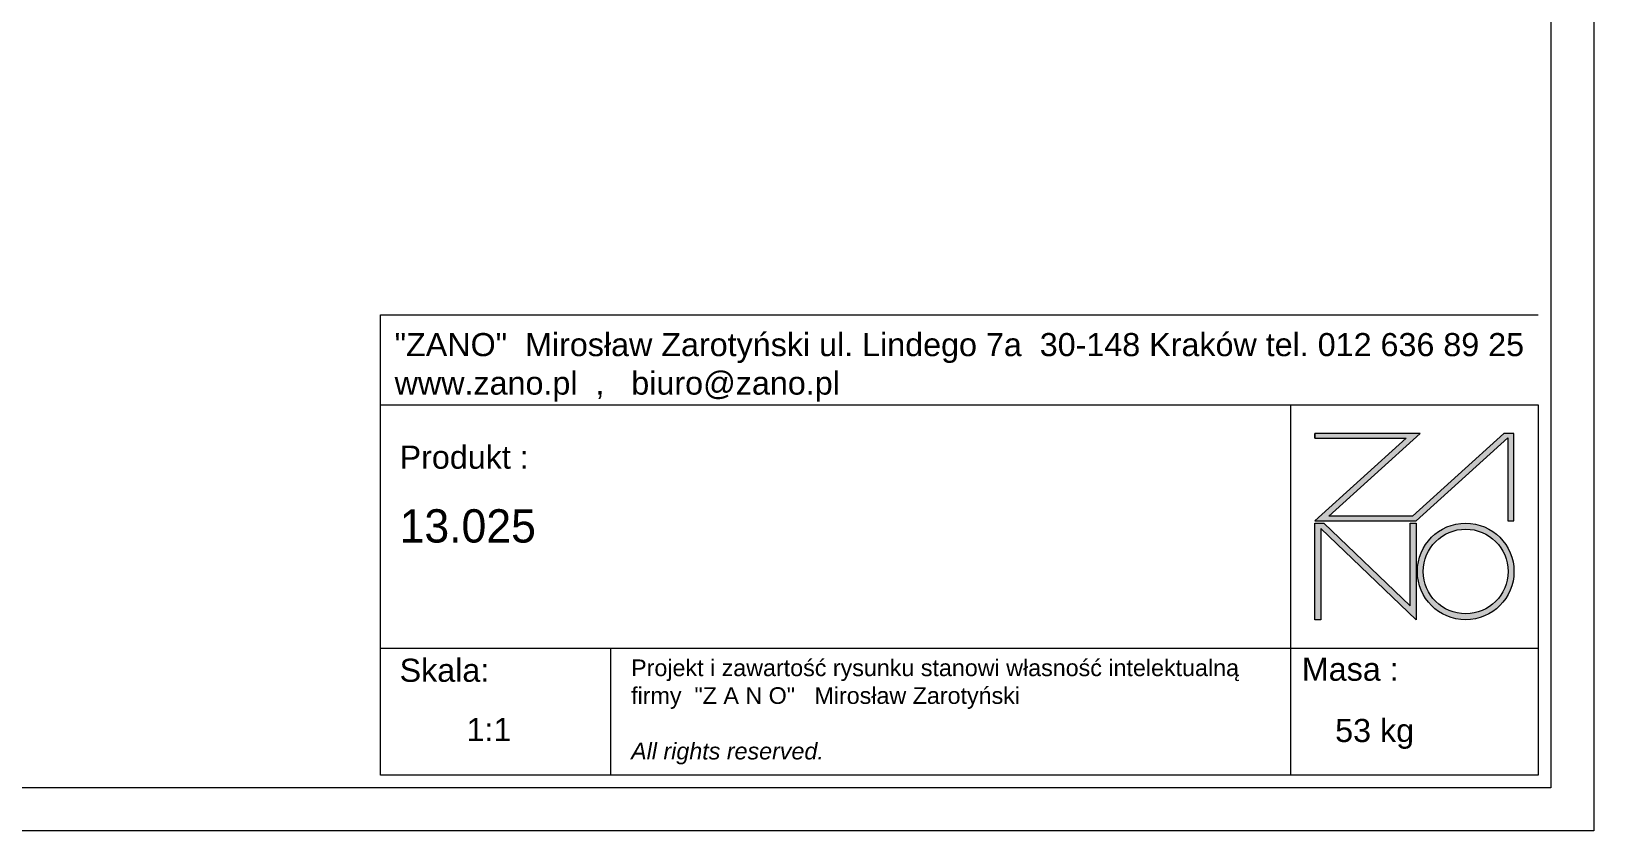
# Model space of a CAD drawing. Header units: millimetres. Extents: x 153 to 4750, y 92 to 3343.
# Drawn here: x 1937 to 4750, y 92 to 1532 of the extents above; entities that cross this region are included whole.
import ezdxf

# ---------------------------------------------------------------- set-up
doc = ezdxf.new("R2010")
doc.units = ezdxf.units.MM
doc.layers.add('tabelka', color=155, linetype='Continuous')
doc.styles.get("Standard").update_dxf_attribs({"font": 'Gothic.ttf'})

# ---------------------------------------------------------------- blocks, each defined once
blk = doc.blocks.new('zano')
at = {"layer": 'Defpoints', "lineweight": 5}
for points in [[(6270.2, 3716.2), (6270.2, 3707.4), (6434.8, 3707.4), (6270.2, 3558.4), (6452.4, 3558.4), (6617.9, 3708.2), (6617.9, 3558.4), (6628.6, 3558.4), (6628.6, 3716.2), (6610.7, 3716.2), (6446.1, 3567.2), (6295.4, 3567.2), (6459.9, 3716.2), (6270.2, 3716.2), (6270.2, 3707.4)], [(6270.2, 3554.4), (6286.2, 3554.4), (6441.7, 3405.6), (6441.7, 3554.4), (6452.4, 3554.4), (6452.4, 3380.5), (6281, 3544.6), (6281, 3380.5), (6270.2, 3380.5)]]:
    blk.add_hatch(color=251, dxfattribs=at).paths.add_polyline_path(points)
h = blk.add_hatch(color=251, dxfattribs=at)
h.paths.add_polyline_path([(6454.7, 3467.4, 1), (6628.6, 3467.4, 1)])
h.paths.add_polyline_path([(6617.9, 3467.4, -1), (6465.4, 3467.4, -1)], flags=16)
at = {"layer": 'Defpoints', "color": 251, "lineweight": 5}
blk.add_lwpolyline([(6434.8, 3707.4), (6270.2, 3558.4), (6452.4, 3558.4), (6617.9, 3708.2), (6617.9, 3558.4), (6628.6, 3558.4), (6628.6, 3716.2), (6610.7, 3716.2), (6446.1, 3567.2), (6295.4, 3567.2), (6459.9, 3716.2), (6270.2, 3716.2), (6270.2, 3707.4), (6432.1, 3707.4)], dxfattribs=at)
for points in [[(6270.2, 3716.2), (6270.2, 3707.4), (6434.8, 3707.4), (6270.2, 3558.4), (6452.4, 3558.4), (6617.9, 3708.2), (6617.9, 3558.4), (6628.6, 3558.4), (6628.6, 3716.2), (6610.7, 3716.2), (6446.1, 3567.2), (6295.4, 3567.2), (6459.9, 3716.2), (6270.2, 3716.2), (6270.2, 3707.4)], [(6270.2, 3554.4), (6286.2, 3554.4), (6441.7, 3405.6), (6441.7, 3554.4), (6452.4, 3554.4), (6452.4, 3380.5), (6281, 3544.6), (6281, 3380.5), (6270.2, 3380.5)]]:
    blk.add_lwpolyline(points, close=True, dxfattribs=at)
for radius in [87, 76.3]:
    blk.add_circle((6541.7, 3467.4), radius, dxfattribs=at)
blk = doc.blocks.new('TABELA')
at = {"layer": 'tabelka', "lineweight": 5}
for p, q in [((4587.4, 3929.4), (6672.4, 3929.4)), ((4587.4, 3767.6), (4587.4, 3929.4)), ((4587.4, 3929.4), (6672.4, 3929.4)), ((6226.5, 3767.6), (6226.5, 3329)), ((4587.4, 3329), (6672.4, 3329)), ((5001.6, 3329), (5001.6, 3100.4)), ((6226.5, 3329), (6226.5, 3100.4))]:
    blk.add_line(p, q, dxfattribs=at)
blk.add_lwpolyline([(4587.4, 3767.6), (6672.4, 3767.6), (6672.4, 3100.4), (4587.4, 3100.4)], close=True, dxfattribs=at)
blk.add_blockref('zano', (0, 0))
at = {"layer": 'tabelka', "lineweight": 5, "attachment_point": 1}
for s, insert, char_height, width in [('{\\fArial|b0|i0|c238|p34;"ZANO"  Mirosław Zarotyński ul. Lindego 7a  30-148 Kraków tel. 012 636 89 25\\Pwww.zano.pl  ,   biuro@zano.pl}', (4613, 3896.9), 41.595, 2040.38), ('{\\fArial|b0|i0|c238|p34;Produkt : }', (4622, 3694.1), 41.595, 265.273), ('{\\fCentury Gothic|b0|i0|c238|p34;13.025}', (4622, 3579.5), 60, 849.376), ('{\\fArial|b0|i0|c238|p34;Skala: }', (4622, 3310.3), 41.595, 191.675), ('{\\fArial|b0|i0|c238|p34;Masa :}', (6246.7, 3312.2), 41.595, 200.457), ('{\\fArial|b0|i0|c238|p34;1:1}', (4742.5, 3203.5), 41.595, 42.482), ('{\\fArial|b0|i0|c238|p34;53 kg}', (6306.7, 3201.8), 41.595, 290.547)]:
    blk.add_mtext(s, dxfattribs=dict(at, insert=insert, char_height=char_height, width=width))
at = {"layer": 'tabelka', "color": 1, "lineweight": 5, "insert": (5038.9, 3308.9), "char_height": 30, "width": 1186.12, "attachment_point": 1}
blk.add_mtext('{\\fArial|b0|i0|c0|p34;Projekt i zawartość rysunku stanowi własność intelektualną firmy \\fArial|b0|i0|c238|p34; "Z A N O"   Mirosław Zarotyński\\fArial|b0|i1|c238|p34;\\P\\PAll rights reserved.}', dxfattribs=at)

msp = doc.modelspace()

# ---------------------------------------------------------------- linework, layer by layer
at = {"layer": 'tabelka', "lineweight": 5}
for points in [[(152.7, 3342.7), (4750.2, 3342.7), (4750.2, 91.9), (152.7, 91.9)], [(230.1, 3265.3), (4672.8, 3265.3), (4672.8, 169.3), (230.1, 169.3)]]:
    msp.add_lwpolyline(points, close=True, dxfattribs=at)

# ---------------------------------------------------------------- block references
msp.add_blockref('TABELA', (-2022.1, -2908.5))

doc.saveas('drawing.dxf')
